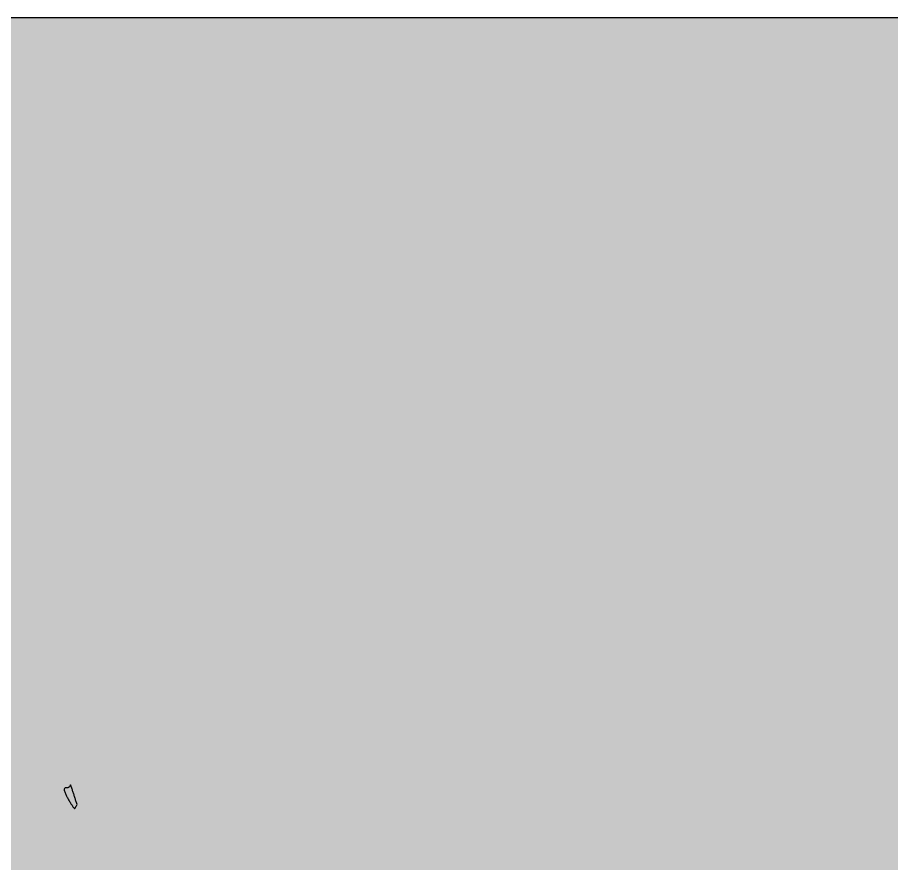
# Model space of a CAD drawing. Extents: x 0 to 1501, y 0 to 1747.
# Drawn here: x 125.69 to 141.03, y 1732.16 to 1747 of the extents above; entities that cross this region are included whole.
import ezdxf

# ---------------------------------------------------------------- set-up
doc = ezdxf.new("R2010")
doc.units = 0

msp = doc.modelspace()

# ---------------------------------------------------------------- hatches: boundary and pattern name
at = {"true_color": 0xf8f9fa}
msp.add_hatch(color=256, dxfattribs=at).paths.add_polyline_path([(0, 1747), (1280, 1747), (1280, 1027), (0, 1027)], flags=0)
at = {"true_color": 0xffffff}
msp.add_hatch(color=256, dxfattribs=at).paths.add_polyline_path([(0, 1747), (1280, 1747), (1280, 1681), (0, 1681)], flags=0)
at = {"true_color": 0x232323}
msp.add_hatch(color=256, dxfattribs=at).paths.add_polyline_path([(126.689, 1733.115), (126.698, 1733.128), (126.706, 1733.141), (126.714, 1733.155), (126.723, 1733.168), (126.731, 1733.181), (126.734, 1733.195), (126.729, 1733.21), (126.724, 1733.225), (126.719, 1733.24), (126.714, 1733.255), (126.709, 1733.27), (126.705, 1733.285), (126.7, 1733.3), (126.695, 1733.315), (126.69, 1733.33), (126.685, 1733.345), (126.68, 1733.36), (126.675, 1733.375), (126.67, 1733.39), (126.665, 1733.404), (126.661, 1733.419), (126.656, 1733.434), (126.651, 1733.449), (126.646, 1733.464), (126.641, 1733.479), (126.636, 1733.494), (126.631, 1733.509), (126.626, 1733.524), (126.618, 1733.537), (126.614, 1733.527), (126.608, 1733.512), (126.598, 1733.5), (126.586, 1733.491), (126.571, 1733.485), (126.555, 1733.483), (126.54, 1733.483), (126.524, 1733.483), (126.512, 1733.474), (126.509, 1733.459), (126.51, 1733.443), (126.513, 1733.428), (126.517, 1733.413), (126.522, 1733.398), (126.528, 1733.383), (126.534, 1733.369), (126.541, 1733.355), (126.548, 1733.341), (126.556, 1733.327), (126.563, 1733.313), (126.571, 1733.299), (126.578, 1733.286), (126.586, 1733.272), (126.594, 1733.258), (126.603, 1733.245), (126.611, 1733.232), (126.619, 1733.218), (126.627, 1733.205), (126.636, 1733.192), (126.645, 1733.179), (126.653, 1733.165), (126.662, 1733.152), (126.671, 1733.139), (126.68, 1733.127), (126.689, 1733.115)], flags=0)

# ---------------------------------------------------------------- linework, layer by layer
at = {"true_color": 0xf8f9fa}
msp.add_lwpolyline([(0, 1747), (1280, 1747), (1280, 1027), (0, 1027)], close=True, dxfattribs=at)
at = {"true_color": 0xffffff}
msp.add_lwpolyline([(0, 1747), (1280, 1747), (1280, 1681), (0, 1681)], close=True, dxfattribs=at)
at = {"true_color": 0x232323}
msp.add_lwpolyline([(126.689, 1733.115), (126.698, 1733.128), (126.706, 1733.141), (126.714, 1733.155), (126.723, 1733.168), (126.731, 1733.181), (126.734, 1733.195), (126.729, 1733.21), (126.724, 1733.225), (126.719, 1733.24), (126.714, 1733.255), (126.709, 1733.27), (126.705, 1733.285), (126.7, 1733.3), (126.695, 1733.315), (126.69, 1733.33), (126.685, 1733.345), (126.68, 1733.36), (126.675, 1733.375), (126.67, 1733.39), (126.665, 1733.404), (126.661, 1733.419), (126.656, 1733.434), (126.651, 1733.449), (126.646, 1733.464), (126.641, 1733.479), (126.636, 1733.494), (126.631, 1733.509), (126.626, 1733.524), (126.618, 1733.537), (126.614, 1733.527), (126.608, 1733.512), (126.598, 1733.5), (126.586, 1733.491), (126.571, 1733.485), (126.555, 1733.483), (126.54, 1733.483), (126.524, 1733.483), (126.512, 1733.474), (126.509, 1733.459), (126.51, 1733.443), (126.513, 1733.428), (126.517, 1733.413), (126.522, 1733.398), (126.528, 1733.383), (126.534, 1733.369), (126.541, 1733.355), (126.548, 1733.341), (126.556, 1733.327), (126.563, 1733.313), (126.571, 1733.299), (126.578, 1733.286), (126.586, 1733.272), (126.594, 1733.258), (126.603, 1733.245), (126.611, 1733.232), (126.619, 1733.218), (126.627, 1733.205), (126.636, 1733.192), (126.645, 1733.179), (126.653, 1733.165), (126.662, 1733.152), (126.671, 1733.139), (126.68, 1733.127), (126.689, 1733.115)], close=True, dxfattribs=at)

doc.saveas('drawing.dxf')
